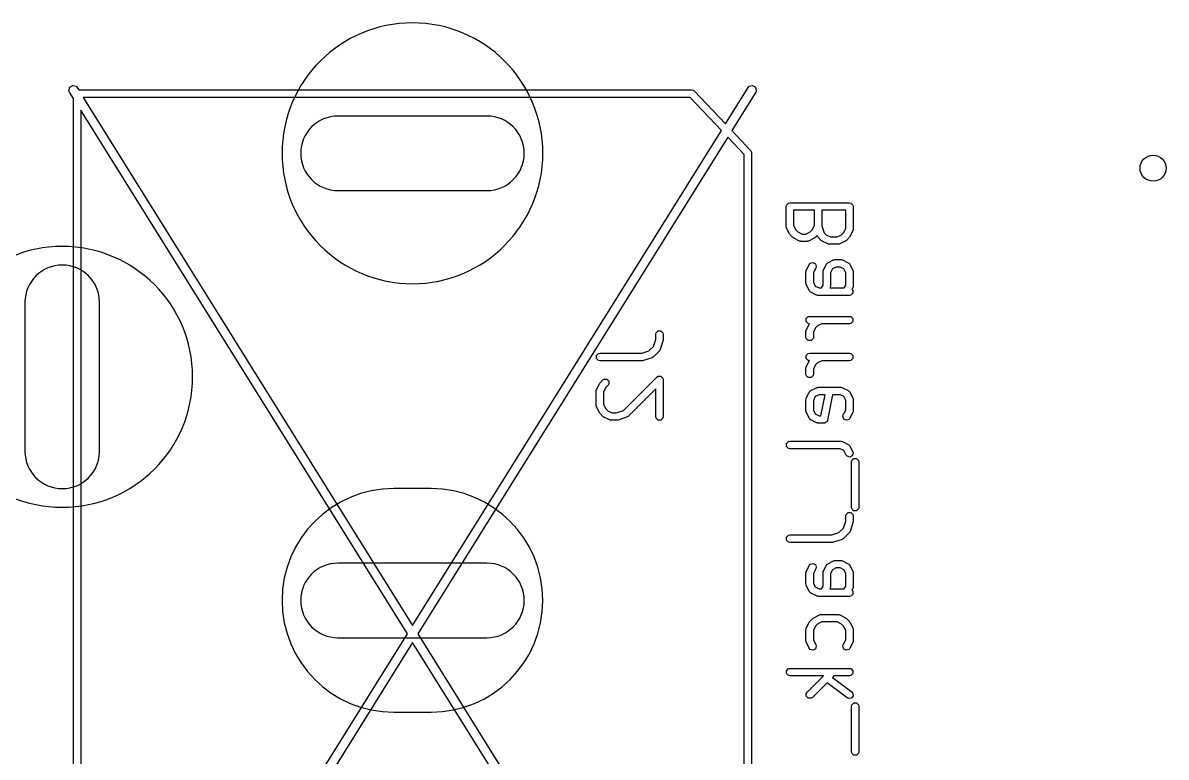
# Model space of a CAD drawing. Header units: inches. Extents: x -1.62 to 1.64, y 0 to 4.63.
# Drawn here: x -1.314 to -0.71, y 0.224 to 0.612 of the extents above; entities that cross this region are included whole.
import ezdxf

# ---------------------------------------------------------------- set-up
doc = ezdxf.new("R2010")
doc.units = ezdxf.units.IN
doc.header["$MEASUREMENT"] = 0
doc.layers.add('BLACK', color=250, linetype='CONTINUOUS')

msp = doc.modelspace()

# ---------------------------------------------------------------- linework, layer by layer
at = {"layer": 'BLACK', "linetype": 'CONTINUOUS'}
for p, q in [((-1.29003, 0.57638), (-1.28962, 0.57815)), ((-1.2897, 0.57552), (-1.29003, 0.57638)), ((-1.2877, 0.57231), (-1.2897, 0.57552)), ((-1.28962, 0.57815), (-1.28808, 0.5791)), ((-1.28808, 0.5791), (-1.28632, 0.57869)), ((-1.28632, 0.57869), (-1.28569, 0.57802)), ((-1.28569, 0.57802), (-1.28491, 0.57677)), ((-1.28491, 0.57677), (-0.96093, 0.57677)), ((-0.96093, 0.57677), (-0.96017, 0.57662)), ((-0.96017, 0.57662), (-0.96015, 0.5766)), ((-0.96015, 0.5766), (-0.96012, 0.5766)), ((-0.96012, 0.5766), (-0.95949, 0.57615)), ((-0.95949, 0.57615), (-0.94319, 0.55882)), ((-0.94319, 0.55882), (-0.93122, 0.57802)), ((-0.92721, 0.57552), (-0.93985, 0.55526)), ((-0.93122, 0.57802), (-0.93059, 0.57869)), ((-0.93059, 0.57869), (-0.92883, 0.5791)), ((-0.92883, 0.5791), (-0.92729, 0.57815)), ((-0.92729, 0.57815), (-0.92689, 0.57638)), ((-0.92689, 0.57638), (-0.92721, 0.57552)), ((-1.2877, 0.00643), (-1.2877, 0.57231)), ((-1.28246, 0.57283), (-1.10846, 0.29383)), ((-0.96178, 0.57283), (-1.28246, 0.57283)), ((-0.94535, 0.55537), (-0.96178, 0.57283)), ((-1.11124, 0.28937), (-1.28376, 0.566)), ((-1.28376, 0.566), (-1.28376, 0.1437)), ((-1.06919, 0.56299), (-1.14793, 0.56299)), ((-1.10846, 0.29383), (-0.94535, 0.55537)), ((-0.942, 0.55181), (-1.10567, 0.28937)), ((-0.93337, 0.54263), (-0.942, 0.55181)), ((-0.93985, 0.55526), (-0.92975, 0.54453)), ((-0.92975, 0.54453), (-0.92934, 0.54388)), ((-0.92934, 0.54388), (-0.92939, 0.54237)), ((-0.93337, 0.1437), (-0.93337, 0.54263)), ((-0.92939, 0.54237), (-0.92943, 0.54233)), ((-0.92943, 0.54233), (-0.92943, 0.00677)), ((-1.14793, 0.52362), (-1.06919, 0.52362)), ((-0.91113, 0.51519), (-0.91098, 0.51594)), ((-0.91113, 0.50469), (-0.91113, 0.51519)), ((-0.91098, 0.51594), (-0.90991, 0.517)), ((-0.90991, 0.517), (-0.90916, 0.51715)), ((-0.90916, 0.51715), (-0.87766, 0.51715)), ((-0.87766, 0.51715), (-0.87691, 0.517)), ((-0.87691, 0.517), (-0.87584, 0.51594)), ((-0.87584, 0.51594), (-0.87569, 0.51519)), ((-0.87569, 0.51519), (-0.87569, 0.50319)), ((-0.89613, 0.51322), (-0.90719, 0.51322)), ((-0.90719, 0.51322), (-0.90719, 0.50515)), ((-0.89613, 0.50515), (-0.89613, 0.51322)), ((-0.87963, 0.51322), (-0.89219, 0.51322)), ((-0.89219, 0.51322), (-0.89219, 0.50501)), ((-0.87963, 0.50365), (-0.87963, 0.51322)), ((-0.91111, 0.50459), (-0.91113, 0.50469)), ((-0.91112, 0.50455), (-0.91111, 0.50459)), ((-0.91104, 0.50424), (-0.91112, 0.50455)), ((-0.91098, 0.50393), (-0.91104, 0.50424)), ((-0.91094, 0.5039), (-0.91098, 0.50393)), ((-0.91092, 0.50381), (-0.91094, 0.5039)), ((-0.90942, 0.50081), (-0.91092, 0.50381)), ((-0.90719, 0.50515), (-0.90604, 0.50285)), ((-0.90604, 0.50285), (-0.90499, 0.50181)), ((-0.90499, 0.50181), (-0.90269, 0.50066)), ((-0.90062, 0.50066), (-0.89833, 0.50181)), ((-0.89833, 0.50181), (-0.89728, 0.50285)), ((-0.89728, 0.50285), (-0.89613, 0.50515)), ((-0.89219, 0.50501), (-0.89094, 0.50125)), ((-0.88078, 0.50135), (-0.87963, 0.50365)), ((-0.8759, 0.50231), (-0.8774, 0.49931)), ((-0.87587, 0.5024), (-0.8759, 0.50231)), ((-0.87584, 0.50243), (-0.87587, 0.5024)), ((-0.87578, 0.50274), (-0.87584, 0.50243)), ((-0.8757, 0.50305), (-0.87578, 0.50274)), ((-0.87569, 0.50319), (-0.87571, 0.50309)), ((-0.87571, 0.50309), (-0.8757, 0.50305)), ((-0.90923, 0.50056), (-0.90942, 0.50081)), ((-0.90905, 0.5003), (-0.90923, 0.50056)), ((-0.90755, 0.4988), (-0.90905, 0.5003)), ((-0.90729, 0.49862), (-0.90755, 0.4988)), ((-0.90704, 0.49843), (-0.90729, 0.49862)), ((-0.90404, 0.49693), (-0.90704, 0.49843)), ((-0.90394, 0.4969), (-0.90404, 0.49693)), ((-0.90391, 0.49687), (-0.90394, 0.4969)), ((-0.9036, 0.49681), (-0.90391, 0.49687)), ((-0.9033, 0.49672), (-0.9036, 0.49681)), ((-0.90326, 0.49674), (-0.9033, 0.49672)), ((-0.90316, 0.49672), (-0.90326, 0.49674)), ((-0.90016, 0.49672), (-0.90316, 0.49672)), ((-0.90269, 0.50066), (-0.90062, 0.50066)), ((-0.90006, 0.49674), (-0.90016, 0.49672)), ((-0.90002, 0.49672), (-0.90006, 0.49674)), ((-0.89972, 0.49681), (-0.90002, 0.49672)), ((-0.89941, 0.49687), (-0.89972, 0.49681)), ((-0.89937, 0.4969), (-0.89941, 0.49687)), ((-0.89928, 0.49693), (-0.89937, 0.4969)), ((-0.89628, 0.49843), (-0.89928, 0.49693)), ((-0.89603, 0.49862), (-0.89628, 0.49843)), ((-0.89577, 0.4988), (-0.89603, 0.49862)), ((-0.89464, 0.49992), (-0.89577, 0.4988)), ((-0.89453, 0.49957), (-0.89464, 0.49992)), ((-0.89448, 0.49948), (-0.89453, 0.49957)), ((-0.89448, 0.49943), (-0.89448, 0.49948)), ((-0.8943, 0.49917), (-0.89448, 0.49943)), ((-0.89415, 0.4989), (-0.8943, 0.49917)), ((-0.89411, 0.49888), (-0.89415, 0.4989)), ((-0.89405, 0.4988), (-0.89411, 0.49888)), ((-0.89255, 0.4973), (-0.89405, 0.4988)), ((-0.89229, 0.49712), (-0.89255, 0.4973)), ((-0.89204, 0.49693), (-0.89229, 0.49712)), ((-0.88904, 0.49543), (-0.89204, 0.49693)), ((-0.89094, 0.50125), (-0.88999, 0.50031)), ((-0.88999, 0.50031), (-0.8877, 0.49916)), ((-0.88895, 0.4954), (-0.88904, 0.49543)), ((-0.88891, 0.49537), (-0.88895, 0.4954)), ((-0.8886, 0.49531), (-0.88891, 0.49537)), ((-0.8877, 0.49916), (-0.88413, 0.49916)), ((-0.88413, 0.49916), (-0.88183, 0.50031)), ((-0.88291, 0.49537), (-0.88322, 0.49531)), ((-0.88288, 0.4954), (-0.88291, 0.49537)), ((-0.88278, 0.49543), (-0.88288, 0.4954)), ((-0.87978, 0.49693), (-0.88278, 0.49543)), ((-0.88183, 0.50031), (-0.88078, 0.50135)), ((-0.87953, 0.49712), (-0.87978, 0.49693)), ((-0.87927, 0.4973), (-0.87953, 0.49712)), ((-0.87777, 0.4988), (-0.87927, 0.4973)), ((-0.87759, 0.49906), (-0.87777, 0.4988)), ((-0.8774, 0.49931), (-0.87759, 0.49906)), ((-0.8883, 0.49522), (-0.8886, 0.49531)), ((-0.88826, 0.49524), (-0.8883, 0.49522)), ((-0.88816, 0.49522), (-0.88826, 0.49524)), ((-0.88366, 0.49522), (-0.88816, 0.49522)), ((-0.88356, 0.49524), (-0.88366, 0.49522)), ((-0.88352, 0.49522), (-0.88356, 0.49524)), ((-0.88322, 0.49531), (-0.88352, 0.49522)), ((-0.90042, 0.48157), (-0.89892, 0.48457)), ((-0.89892, 0.48457), (-0.89845, 0.48518)), ((-0.89845, 0.48518), (-0.89702, 0.48565)), ((-0.89702, 0.48565), (-0.89567, 0.48498)), ((-0.89567, 0.48498), (-0.8952, 0.48355)), ((-0.8952, 0.48355), (-0.8954, 0.48281)), ((-0.89142, 0.48157), (-0.88992, 0.48457)), ((-0.88992, 0.48457), (-0.88968, 0.48488)), ((-0.88968, 0.48488), (-0.88965, 0.48498)), ((-0.88965, 0.48498), (-0.88954, 0.48507)), ((-0.88954, 0.48507), (-0.88945, 0.48518)), ((-0.88945, 0.48518), (-0.88935, 0.48521)), ((-0.88935, 0.48521), (-0.88904, 0.48545)), ((-0.88904, 0.48545), (-0.88604, 0.48695)), ((-0.88604, 0.48695), (-0.88595, 0.48698)), ((-0.88595, 0.48698), (-0.88591, 0.48701)), ((-0.88591, 0.48701), (-0.8856, 0.48707)), ((-0.8856, 0.48707), (-0.8853, 0.48715)), ((-0.8853, 0.48715), (-0.88526, 0.48714)), ((-0.88526, 0.48714), (-0.88516, 0.48716)), ((-0.88516, 0.48716), (-0.88216, 0.48716)), ((-0.88216, 0.48716), (-0.88206, 0.48714)), ((-0.88206, 0.48714), (-0.88202, 0.48715)), ((-0.88202, 0.48715), (-0.88172, 0.48707)), ((-0.88172, 0.48707), (-0.88141, 0.48701)), ((-0.88141, 0.48701), (-0.88138, 0.48698)), ((-0.88138, 0.48698), (-0.88128, 0.48695)), ((-0.88128, 0.48695), (-0.87828, 0.48545)), ((-0.87828, 0.48545), (-0.87797, 0.48521)), ((-0.87797, 0.48521), (-0.87787, 0.48518)), ((-0.87787, 0.48518), (-0.87779, 0.48507)), ((-0.87779, 0.48507), (-0.87767, 0.48498)), ((-0.87767, 0.48498), (-0.87764, 0.48488)), ((-0.87764, 0.48488), (-0.8774, 0.48457)), ((-0.8774, 0.48457), (-0.8759, 0.48157)), ((-0.90063, 0.48069), (-0.90061, 0.48079)), ((-0.90063, 0.47469), (-0.90063, 0.48069)), ((-0.90062, 0.48083), (-0.90054, 0.48113)), ((-0.90061, 0.48079), (-0.90062, 0.48083)), ((-0.90054, 0.48113), (-0.90048, 0.48144)), ((-0.90048, 0.48144), (-0.90045, 0.48148)), ((-0.90045, 0.48148), (-0.90042, 0.48157)), ((-0.8954, 0.48281), (-0.89669, 0.48023)), ((-0.89669, 0.48023), (-0.89669, 0.47516)), ((-0.89163, 0.48069), (-0.89161, 0.48079)), ((-0.89163, 0.47366), (-0.89163, 0.48069)), ((-0.89162, 0.48083), (-0.89154, 0.48113)), ((-0.89161, 0.48079), (-0.89162, 0.48083)), ((-0.89154, 0.48113), (-0.89148, 0.48144)), ((-0.89148, 0.48144), (-0.89145, 0.48148)), ((-0.89145, 0.48148), (-0.89142, 0.48157)), ((-0.88669, 0.48222), (-0.88769, 0.48023)), ((-0.88769, 0.48023), (-0.88769, 0.47319)), ((-0.8847, 0.48322), (-0.88669, 0.48222)), ((-0.88263, 0.48322), (-0.8847, 0.48322)), ((-0.88063, 0.48222), (-0.88263, 0.48322)), ((-0.87963, 0.48023), (-0.88063, 0.48222)), ((-0.87963, 0.47366), (-0.87963, 0.48023)), ((-0.8759, 0.48157), (-0.87587, 0.48148)), ((-0.87587, 0.48148), (-0.87584, 0.48144)), ((-0.87584, 0.48144), (-0.87578, 0.48113)), ((-0.87578, 0.48113), (-0.8757, 0.48083)), ((-0.8757, 0.48083), (-0.87571, 0.48079)), ((-0.87571, 0.48079), (-0.87569, 0.48069)), ((-0.87569, 0.48069), (-0.87569, 0.47319)), ((-0.90061, 0.47459), (-0.90063, 0.47469)), ((-0.90062, 0.47455), (-0.90061, 0.47459)), ((-0.90054, 0.47425), (-0.90062, 0.47455)), ((-0.90048, 0.47394), (-0.90054, 0.47425)), ((-0.90045, 0.47391), (-0.90048, 0.47394)), ((-0.90042, 0.47381), (-0.90045, 0.47391)), ((-0.89892, 0.47081), (-0.90042, 0.47381)), ((-0.89669, 0.47516), (-0.89569, 0.47316)), ((-0.89569, 0.47316), (-0.89369, 0.47216)), ((-0.89369, 0.47216), (-0.89238, 0.47216)), ((-0.89238, 0.47216), (-0.89163, 0.47366)), ((-0.8879, 0.47231), (-0.88797, 0.47216)), ((-0.88797, 0.47216), (-0.88038, 0.47216)), ((-0.88787, 0.47241), (-0.8879, 0.47231)), ((-0.88784, 0.47244), (-0.88787, 0.47241)), ((-0.88778, 0.47275), (-0.88784, 0.47244)), ((-0.8877, 0.47305), (-0.88778, 0.47275)), ((-0.88769, 0.47319), (-0.88771, 0.47309)), ((-0.88771, 0.47309), (-0.8877, 0.47305)), ((-0.88038, 0.47216), (-0.87963, 0.47366)), ((-0.8759, 0.47231), (-0.87634, 0.47144)), ((-0.87634, 0.47144), (-0.87584, 0.47094)), ((-0.87587, 0.47241), (-0.8759, 0.47231)), ((-0.87584, 0.47244), (-0.87587, 0.47241)), ((-0.87578, 0.47275), (-0.87584, 0.47244)), ((-0.8757, 0.47305), (-0.87578, 0.47275)), ((-0.87569, 0.47319), (-0.87571, 0.47309)), ((-0.87571, 0.47309), (-0.8757, 0.47305)), ((-0.89868, 0.4705), (-0.89892, 0.47081)), ((-0.89865, 0.4704), (-0.89868, 0.4705)), ((-0.89854, 0.47032), (-0.89865, 0.4704)), ((-0.89845, 0.4702), (-0.89854, 0.47032)), ((-0.89835, 0.47017), (-0.89845, 0.4702)), ((-0.89804, 0.46993), (-0.89835, 0.47017)), ((-0.89504, 0.46843), (-0.89804, 0.46993)), ((-0.89494, 0.4684), (-0.89504, 0.46843)), ((-0.89491, 0.46837), (-0.89494, 0.4684)), ((-0.8946, 0.46831), (-0.89491, 0.46837)), ((-0.8943, 0.46823), (-0.8946, 0.46831)), ((-0.89426, 0.46824), (-0.8943, 0.46823)), ((-0.89416, 0.46822), (-0.89426, 0.46824)), ((-0.87766, 0.46822), (-0.89416, 0.46822)), ((-0.87691, 0.46837), (-0.87766, 0.46822)), ((-0.87584, 0.46944), (-0.87691, 0.46837)), ((-0.87584, 0.47094), (-0.87584, 0.46944)), ((-1.31329, 0.46457), (-1.31329, 0.38583)), ((-1.27392, 0.38583), (-1.27392, 0.46457)), ((-0.90048, 0.45595), (-0.89941, 0.45701)), ((-0.90048, 0.45444), (-0.90048, 0.45595)), ((-0.89941, 0.45337), (-0.90048, 0.45444)), ((-0.90042, 0.45007), (-0.89892, 0.45307)), ((-0.89941, 0.45701), (-0.89866, 0.45716)), ((-0.89878, 0.45325), (-0.89941, 0.45337)), ((-0.89892, 0.45307), (-0.89878, 0.45325)), ((-0.89866, 0.45716), (-0.87766, 0.45716)), ((-0.8922, 0.45322), (-0.89449, 0.45208)), ((-0.87766, 0.45322), (-0.8922, 0.45322)), ((-0.87766, 0.45716), (-0.87691, 0.45701)), ((-0.87691, 0.45337), (-0.87766, 0.45322)), ((-0.87691, 0.45701), (-0.87584, 0.45595)), ((-0.87584, 0.45444), (-0.87691, 0.45337)), ((-0.87584, 0.45595), (-0.87584, 0.45444)), ((-0.98002, 0.44769), (-0.97987, 0.44845)), ((-0.98002, 0.44501), (-0.98002, 0.44769)), ((-0.97987, 0.44845), (-0.97881, 0.44951)), ((-0.97881, 0.44951), (-0.9773, 0.44951)), ((-0.9773, 0.44951), (-0.97624, 0.44845)), ((-0.97624, 0.44845), (-0.97609, 0.44769)), ((-0.97609, 0.44769), (-0.97609, 0.44469)), ((-0.90063, 0.44919), (-0.90061, 0.44929)), ((-0.90063, 0.44619), (-0.90063, 0.44919)), ((-0.90062, 0.44933), (-0.90054, 0.44964)), ((-0.90061, 0.44929), (-0.90062, 0.44933)), ((-0.90054, 0.44964), (-0.90048, 0.44995)), ((-0.90048, 0.44995), (-0.90045, 0.44998)), ((-0.90045, 0.44998), (-0.90042, 0.45007)), ((-0.89554, 0.45103), (-0.89669, 0.44873)), ((-0.89669, 0.44873), (-0.89669, 0.44619)), ((-0.89449, 0.45208), (-0.89554, 0.45103)), ((-0.98362, 0.43892), (-0.98128, 0.44126)), ((-0.98128, 0.44126), (-0.98002, 0.44501)), ((-0.97619, 0.44407), (-0.97769, 0.43957)), ((-0.97615, 0.44438), (-0.97619, 0.44407)), ((-0.97609, 0.44469), (-0.97615, 0.44438)), ((-0.90048, 0.44544), (-0.90063, 0.44619)), ((-0.89941, 0.44438), (-0.90048, 0.44544)), ((-0.89791, 0.44438), (-0.89941, 0.44438)), ((-0.89684, 0.44544), (-0.89791, 0.44438)), ((-0.89669, 0.44619), (-0.89684, 0.44544)), ((-1.01137, 0.43645), (-1.0103, 0.43751)), ((-1.01137, 0.43494), (-1.01137, 0.43645)), ((-1.0103, 0.43388), (-1.01137, 0.43494)), ((-1.0103, 0.43751), (-1.00955, 0.43766)), ((-1.00955, 0.43766), (-0.98737, 0.43766)), ((-0.98737, 0.43766), (-0.98362, 0.43892)), ((-0.98193, 0.43533), (-0.98643, 0.43383)), ((-0.98185, 0.43538), (-0.98193, 0.43533)), ((-0.9818, 0.43538), (-0.98185, 0.43538)), ((-0.98154, 0.43555), (-0.9818, 0.43538)), ((-0.98126, 0.43571), (-0.98154, 0.43555)), ((-0.98124, 0.43575), (-0.98126, 0.43571)), ((-0.98116, 0.4358), (-0.98124, 0.43575)), ((-0.97816, 0.4388), (-0.98116, 0.4358)), ((-0.97811, 0.43889), (-0.97816, 0.4388)), ((-0.97807, 0.43891), (-0.97811, 0.43889)), ((-0.97791, 0.43918), (-0.97807, 0.43891)), ((-0.97774, 0.43944), (-0.97791, 0.43918)), ((-0.97769, 0.43957), (-0.97774, 0.43949)), ((-0.97774, 0.43949), (-0.97774, 0.43944)), ((-0.90048, 0.43645), (-0.89941, 0.43751)), ((-0.90048, 0.43494), (-0.90048, 0.43645)), ((-0.89941, 0.43388), (-0.90048, 0.43494)), ((-0.89941, 0.43751), (-0.89866, 0.43766)), ((-0.89866, 0.43766), (-0.87766, 0.43766)), ((-0.87766, 0.43766), (-0.87691, 0.43751)), ((-0.87691, 0.43751), (-0.87584, 0.43645)), ((-0.87584, 0.43494), (-0.87691, 0.43388)), ((-0.87584, 0.43645), (-0.87584, 0.43494)), ((-1.00955, 0.43373), (-1.0103, 0.43388)), ((-0.98705, 0.43373), (-1.00955, 0.43373)), ((-0.98674, 0.43379), (-0.98705, 0.43373)), ((-0.98643, 0.43383), (-0.98674, 0.43379)), ((-0.90063, 0.4297), (-0.90061, 0.42979)), ((-0.90063, 0.4267), (-0.90063, 0.4297)), ((-0.90062, 0.42984), (-0.90054, 0.43014)), ((-0.90061, 0.42979), (-0.90062, 0.42984)), ((-0.90054, 0.43014), (-0.90048, 0.43045)), ((-0.90048, 0.43045), (-0.90045, 0.43048)), ((-0.90045, 0.43048), (-0.90042, 0.43058)), ((-0.90042, 0.43058), (-0.89892, 0.43358)), ((-0.89878, 0.43375), (-0.89941, 0.43388)), ((-0.89892, 0.43358), (-0.89878, 0.43375)), ((-0.89554, 0.43153), (-0.89669, 0.42923)), ((-0.89669, 0.42923), (-0.89669, 0.4267)), ((-0.89449, 0.43258), (-0.89554, 0.43153)), ((-0.8922, 0.43373), (-0.89449, 0.43258)), ((-0.87766, 0.43373), (-0.8922, 0.43373)), ((-0.87691, 0.43388), (-0.87766, 0.43373)), ((-1.00944, 0.42209), (-1.00794, 0.42359)), ((-1.00794, 0.42359), (-1.00731, 0.42402)), ((-1.00731, 0.42402), (-1.0058, 0.42402)), ((-1.0058, 0.42402), (-1.00473, 0.42295)), ((-1.00473, 0.42295), (-1.00473, 0.42144)), ((-0.99712, 0.40742), (-0.97945, 0.42509)), ((-0.97945, 0.42509), (-0.97881, 0.42552)), ((-0.97881, 0.42552), (-0.9773, 0.42552)), ((-0.9773, 0.42552), (-0.97624, 0.42445)), ((-0.97624, 0.42445), (-0.97609, 0.4237)), ((-0.97609, 0.4237), (-0.97609, 0.4042)), ((-0.90048, 0.42594), (-0.90063, 0.4267)), ((-0.89941, 0.42488), (-0.90048, 0.42594)), ((-0.89791, 0.42488), (-0.89941, 0.42488)), ((-0.89684, 0.42594), (-0.89791, 0.42488)), ((-0.89669, 0.4267), (-0.89684, 0.42594)), ((-1.01152, 0.4177), (-1.0115, 0.41779)), ((-1.01152, 0.4102), (-1.01152, 0.4177)), ((-1.01151, 0.41784), (-1.01143, 0.41814)), ((-1.0115, 0.41779), (-1.01151, 0.41784)), ((-1.01143, 0.41814), (-1.01137, 0.41845)), ((-1.01137, 0.41845), (-1.01134, 0.41848)), ((-1.01134, 0.41848), (-1.01131, 0.41858)), ((-1.01131, 0.41858), (-1.00981, 0.42158)), ((-1.00981, 0.42158), (-1.00962, 0.42183)), ((-1.00962, 0.42183), (-1.00944, 0.42209)), ((-1.00643, 0.41953), (-1.00758, 0.41723)), ((-1.00758, 0.41723), (-1.00758, 0.41066)), ((-1.00516, 0.42081), (-1.00643, 0.41953)), ((-1.00473, 0.42144), (-1.00516, 0.42081)), ((-0.98002, 0.41894), (-0.99466, 0.40431)), ((-0.98002, 0.4042), (-0.98002, 0.41894)), ((-0.90042, 0.41408), (-0.89892, 0.41708)), ((-0.89892, 0.41708), (-0.89868, 0.41739)), ((-0.89868, 0.41739), (-0.89865, 0.41749)), ((-0.89865, 0.41749), (-0.89854, 0.41757)), ((-0.89854, 0.41757), (-0.89845, 0.41769)), ((-0.89845, 0.41769), (-0.89835, 0.41772)), ((-0.89835, 0.41772), (-0.89804, 0.41796)), ((-0.89804, 0.41796), (-0.89504, 0.41946)), ((-0.89504, 0.41946), (-0.89494, 0.41948)), ((-0.89494, 0.41948), (-0.89491, 0.41952)), ((-0.89491, 0.41952), (-0.8946, 0.41958)), ((-0.8946, 0.41958), (-0.8943, 0.41966)), ((-0.8943, 0.41966), (-0.89426, 0.41965)), ((-0.89426, 0.41965), (-0.89416, 0.41967)), ((-0.89416, 0.41967), (-0.88216, 0.41967)), ((-0.88216, 0.41967), (-0.88206, 0.41965)), ((-0.88206, 0.41965), (-0.88202, 0.41966)), ((-0.88202, 0.41966), (-0.88172, 0.41958)), ((-0.88172, 0.41958), (-0.88141, 0.41952)), ((-0.88141, 0.41952), (-0.88138, 0.41948)), ((-0.88138, 0.41948), (-0.88128, 0.41946)), ((-0.88128, 0.41946), (-0.87828, 0.41796)), ((-0.87828, 0.41796), (-0.87797, 0.41772)), ((-0.87797, 0.41772), (-0.87787, 0.41769)), ((-0.87787, 0.41769), (-0.87779, 0.41757)), ((-0.87779, 0.41757), (-0.87767, 0.41749)), ((-0.87767, 0.41749), (-0.87764, 0.41739)), ((-0.87764, 0.41739), (-0.8774, 0.41708)), ((-0.8774, 0.41708), (-0.8759, 0.41408)), ((-0.90063, 0.4132), (-0.90061, 0.4133)), ((-0.90063, 0.4072), (-0.90063, 0.4132)), ((-0.90062, 0.41334), (-0.90054, 0.41364)), ((-0.90061, 0.4133), (-0.90062, 0.41334)), ((-0.90054, 0.41364), (-0.90048, 0.41395)), ((-0.90048, 0.41395), (-0.90045, 0.41398)), ((-0.90045, 0.41398), (-0.90042, 0.41408)), ((-0.89569, 0.41473), (-0.89669, 0.41273)), ((-0.89669, 0.41273), (-0.89669, 0.40766)), ((-0.89369, 0.41573), (-0.89569, 0.41473)), ((-0.89056, 0.41573), (-0.89369, 0.41573)), ((-0.89277, 0.40467), (-0.89056, 0.41573)), ((-0.88655, 0.41573), (-0.88923, 0.40231)), ((-0.88263, 0.41573), (-0.88655, 0.41573)), ((-0.88063, 0.41473), (-0.88263, 0.41573)), ((-0.87963, 0.41273), (-0.88063, 0.41473)), ((-0.87963, 0.40766), (-0.87963, 0.41273)), ((-0.8759, 0.41408), (-0.87587, 0.41398)), ((-0.87587, 0.41398), (-0.87584, 0.41395)), ((-0.87584, 0.41395), (-0.87578, 0.41364)), ((-0.87578, 0.41364), (-0.8757, 0.41334)), ((-0.8757, 0.41334), (-0.87571, 0.4133)), ((-0.87571, 0.4133), (-0.87569, 0.4132)), ((-0.87569, 0.4132), (-0.87569, 0.4072)), ((-1.0115, 0.4101), (-1.01152, 0.4102)), ((-1.01151, 0.41006), (-1.0115, 0.4101)), ((-1.01143, 0.40976), (-1.01151, 0.41006)), ((-1.01137, 0.40945), (-1.01143, 0.40976)), ((-1.01134, 0.40941), (-1.01137, 0.40945)), ((-1.01131, 0.40932), (-1.01134, 0.40941)), ((-1.00981, 0.40632), (-1.01131, 0.40932)), ((-1.00962, 0.40607), (-1.00981, 0.40632)), ((-1.00944, 0.40581), (-1.00962, 0.40607)), ((-1.00794, 0.40431), (-1.00944, 0.40581)), ((-1.00758, 0.41066), (-1.00643, 0.40837)), ((-1.00643, 0.40837), (-1.00539, 0.40732)), ((-1.00539, 0.40732), (-1.00309, 0.40617)), ((-1.00309, 0.40617), (-1.00087, 0.40617)), ((-1.00087, 0.40617), (-0.99712, 0.40742)), ((-0.90061, 0.4071), (-0.90063, 0.4072)), ((-0.90062, 0.40706), (-0.90061, 0.4071)), ((-0.90054, 0.40676), (-0.90062, 0.40706)), ((-0.90048, 0.40645), (-0.90054, 0.40676)), ((-0.90045, 0.40641), (-0.90048, 0.40645)), ((-0.90042, 0.40632), (-0.90045, 0.40641)), ((-0.89892, 0.40332), (-0.90042, 0.40632)), ((-0.89669, 0.40766), (-0.89569, 0.40567)), ((-0.89569, 0.40567), (-0.89369, 0.40467)), ((-0.88112, 0.40434), (-0.88092, 0.40508)), ((-0.88092, 0.40508), (-0.87963, 0.40766)), ((-0.8759, 0.40632), (-0.8774, 0.40332)), ((-0.87587, 0.40641), (-0.8759, 0.40632)), ((-0.87584, 0.40645), (-0.87587, 0.40641)), ((-0.87578, 0.40676), (-0.87584, 0.40645)), ((-0.8757, 0.40706), (-0.87578, 0.40676)), ((-0.87569, 0.4072), (-0.87571, 0.4071)), ((-0.87571, 0.4071), (-0.8757, 0.40706)), ((-1.00768, 0.40413), (-1.00794, 0.40431)), ((-1.00743, 0.40394), (-1.00768, 0.40413)), ((-1.00443, 0.40244), (-1.00743, 0.40394)), ((-1.00434, 0.40241), (-1.00443, 0.40244)), ((-1.00431, 0.40238), (-1.00434, 0.40241)), ((-1.004, 0.40232), (-1.00431, 0.40238)), ((-1.00369, 0.40224), (-1.004, 0.40232)), ((-1.00365, 0.40225), (-1.00369, 0.40224)), ((-1.00355, 0.40223), (-1.00365, 0.40225)), ((-1.00055, 0.40223), (-1.00355, 0.40223)), ((-1.00024, 0.40229), (-1.00055, 0.40223)), ((-0.99993, 0.40233), (-1.00024, 0.40229)), ((-0.99543, 0.40383), (-0.99993, 0.40233)), ((-0.99534, 0.40388), (-0.99543, 0.40383)), ((-0.9953, 0.40388), (-0.99534, 0.40388)), ((-0.99504, 0.40406), (-0.9953, 0.40388)), ((-0.99476, 0.40421), (-0.99504, 0.40406)), ((-0.99474, 0.40425), (-0.99476, 0.40421)), ((-0.99466, 0.40431), (-0.99474, 0.40425)), ((-0.97987, 0.40345), (-0.98002, 0.4042)), ((-0.97881, 0.40238), (-0.97987, 0.40345)), ((-0.9773, 0.40238), (-0.97881, 0.40238)), ((-0.97624, 0.40345), (-0.9773, 0.40238)), ((-0.97609, 0.4042), (-0.97624, 0.40345)), ((-0.89868, 0.40301), (-0.89892, 0.40332)), ((-0.89865, 0.40291), (-0.89868, 0.40301)), ((-0.89854, 0.40282), (-0.89865, 0.40291)), ((-0.89845, 0.40271), (-0.89854, 0.40282)), ((-0.89835, 0.40268), (-0.89845, 0.40271)), ((-0.89804, 0.40244), (-0.89835, 0.40268)), ((-0.89504, 0.40094), (-0.89804, 0.40244)), ((-0.89494, 0.40091), (-0.89504, 0.40094)), ((-0.89491, 0.40088), (-0.89494, 0.40091)), ((-0.8946, 0.40082), (-0.89491, 0.40088)), ((-0.8943, 0.40074), (-0.8946, 0.40082)), ((-0.89426, 0.40075), (-0.8943, 0.40074)), ((-0.89416, 0.40073), (-0.89426, 0.40075)), ((-0.89116, 0.40073), (-0.89416, 0.40073)), ((-0.89369, 0.40467), (-0.89277, 0.40467)), ((-0.89087, 0.40079), (-0.89116, 0.40073)), ((-0.89078, 0.40077), (-0.89087, 0.40079)), ((-0.8907, 0.40082), (-0.89078, 0.40077)), ((-0.89041, 0.40088), (-0.8907, 0.40082)), ((-0.89, 0.40129), (-0.89041, 0.40088)), ((-0.88952, 0.4016), (-0.89, 0.40129)), ((-0.88941, 0.40188), (-0.88952, 0.4016)), ((-0.88934, 0.40195), (-0.88941, 0.40188)), ((-0.88923, 0.40231), (-0.88934, 0.40204)), ((-0.88934, 0.40204), (-0.88934, 0.40195)), ((-0.88065, 0.40291), (-0.88112, 0.40434)), ((-0.8793, 0.40224), (-0.88065, 0.40291)), ((-0.87787, 0.40271), (-0.8793, 0.40224)), ((-0.8774, 0.40332), (-0.87787, 0.40271)), ((-0.91098, 0.38995), (-0.90991, 0.39102)), ((-0.91098, 0.38845), (-0.91098, 0.38995)), ((-0.90991, 0.38738), (-0.91098, 0.38845)), ((-0.90991, 0.39102), (-0.90916, 0.39117)), ((-0.90916, 0.38723), (-0.90991, 0.38738)), ((-0.90916, 0.39117), (-0.88216, 0.39117)), ((-0.88263, 0.38723), (-0.90916, 0.38723)), ((-0.88063, 0.38623), (-0.88263, 0.38723)), ((-0.88216, 0.39117), (-0.88206, 0.39115)), ((-0.88206, 0.39115), (-0.88202, 0.39116)), ((-0.88202, 0.39116), (-0.88172, 0.39108)), ((-0.88172, 0.39108), (-0.88141, 0.39102)), ((-0.88141, 0.39102), (-0.88138, 0.39099)), ((-0.88138, 0.39099), (-0.88128, 0.39096)), ((-0.88128, 0.39096), (-0.87828, 0.38946)), ((-0.87828, 0.38946), (-0.87797, 0.38922)), ((-0.87797, 0.38922), (-0.87787, 0.38919)), ((-0.87787, 0.38919), (-0.87779, 0.38908)), ((-0.87779, 0.38908), (-0.87767, 0.38899)), ((-0.87767, 0.38899), (-0.87764, 0.38889)), ((-0.87764, 0.38889), (-0.8774, 0.38858)), ((-0.8774, 0.38858), (-0.8759, 0.38558)), ((-0.87942, 0.38382), (-0.88063, 0.38623)), ((-0.87895, 0.38321), (-0.87942, 0.38382)), ((-0.87752, 0.38274), (-0.87895, 0.38321)), ((-0.87617, 0.38341), (-0.87752, 0.38274)), ((-0.87663, 0.3802), (-0.87648, 0.38096)), ((-0.87648, 0.38096), (-0.87542, 0.38202)), ((-0.8757, 0.38484), (-0.87617, 0.38341)), ((-0.8759, 0.38558), (-0.8757, 0.38484)), ((-0.87542, 0.38202), (-0.87391, 0.38202)), ((-0.87391, 0.38202), (-0.87284, 0.38096)), ((-0.87284, 0.38096), (-0.87269, 0.3802)), ((-0.87663, 0.35621), (-0.87663, 0.3802)), ((-0.87269, 0.3802), (-0.87269, 0.35621)), ((-1.09872, 0.36614), (-1.11841, 0.36614)), ((-0.87963, 0.35171), (-0.87948, 0.35246)), ((-0.87963, 0.34903), (-0.87963, 0.35171)), ((-0.87948, 0.35246), (-0.87841, 0.35352)), ((-0.87841, 0.35352), (-0.87691, 0.35352)), ((-0.87691, 0.35352), (-0.87584, 0.35246)), ((-0.87648, 0.35545), (-0.87663, 0.35621)), ((-0.87542, 0.35439), (-0.87648, 0.35545)), ((-0.87584, 0.35246), (-0.87569, 0.35171)), ((-0.87569, 0.35171), (-0.87569, 0.34871)), ((-0.87391, 0.35439), (-0.87542, 0.35439)), ((-0.87284, 0.35545), (-0.87391, 0.35439)), ((-0.87269, 0.35621), (-0.87284, 0.35545)), ((-0.88322, 0.34293), (-0.88088, 0.34527)), ((-0.88088, 0.34527), (-0.87963, 0.34903)), ((-0.87579, 0.34808), (-0.87729, 0.34358)), ((-0.87575, 0.3484), (-0.87579, 0.34808)), ((-0.87569, 0.34871), (-0.87575, 0.3484)), ((-0.91098, 0.34046), (-0.90991, 0.34153)), ((-0.91098, 0.33895), (-0.91098, 0.34046)), ((-0.90991, 0.33789), (-0.91098, 0.33895)), ((-0.90991, 0.34153), (-0.90916, 0.34168)), ((-0.90916, 0.34168), (-0.88698, 0.34168)), ((-0.88698, 0.34168), (-0.88322, 0.34293)), ((-0.88154, 0.33934), (-0.88604, 0.33784)), ((-0.88145, 0.33939), (-0.88154, 0.33934)), ((-0.88141, 0.33939), (-0.88145, 0.33939)), ((-0.88115, 0.33956), (-0.88141, 0.33939)), ((-0.88087, 0.33972), (-0.88115, 0.33956)), ((-0.88085, 0.33976), (-0.88087, 0.33972)), ((-0.88077, 0.33982), (-0.88085, 0.33976)), ((-0.87777, 0.34282), (-0.88077, 0.33982)), ((-0.87771, 0.3429), (-0.87777, 0.34282)), ((-0.87767, 0.34292), (-0.87771, 0.3429)), ((-0.87752, 0.34319), (-0.87767, 0.34292)), ((-0.87734, 0.34345), (-0.87752, 0.34319)), ((-0.87729, 0.34358), (-0.87734, 0.3435)), ((-0.87734, 0.3435), (-0.87734, 0.34345)), ((-0.90916, 0.33774), (-0.90991, 0.33789)), ((-0.88666, 0.33774), (-0.90916, 0.33774)), ((-0.88635, 0.3378), (-0.88666, 0.33774)), ((-0.88604, 0.33784), (-0.88635, 0.3378)), ((-1.06919, 0.32677), (-1.14793, 0.32677)), ((-0.89845, 0.3262), (-0.89702, 0.32667)), ((-0.89702, 0.32667), (-0.89567, 0.326)), ((-0.88945, 0.3262), (-0.88935, 0.32623)), ((-0.88935, 0.32623), (-0.88904, 0.32647)), ((-0.88904, 0.32647), (-0.88604, 0.32797)), ((-0.88604, 0.32797), (-0.88595, 0.328)), ((-0.88595, 0.328), (-0.88591, 0.32803)), ((-0.88591, 0.32803), (-0.8856, 0.32809)), ((-0.8856, 0.32809), (-0.8853, 0.32817)), ((-0.8853, 0.32817), (-0.88526, 0.32816)), ((-0.88526, 0.32816), (-0.88516, 0.32818)), ((-0.88516, 0.32818), (-0.88216, 0.32818)), ((-0.88216, 0.32818), (-0.88206, 0.32816)), ((-0.88206, 0.32816), (-0.88202, 0.32817)), ((-0.88202, 0.32817), (-0.88172, 0.32809)), ((-0.88172, 0.32809), (-0.88141, 0.32803)), ((-0.88141, 0.32803), (-0.88138, 0.328)), ((-0.88138, 0.328), (-0.88128, 0.32797)), ((-0.88128, 0.32797), (-0.87828, 0.32647)), ((-0.87828, 0.32647), (-0.87797, 0.32623)), ((-0.87797, 0.32623), (-0.87787, 0.3262)), ((-0.90063, 0.32171), (-0.90061, 0.32181)), ((-0.90063, 0.31571), (-0.90063, 0.32171)), ((-0.90062, 0.32185), (-0.90054, 0.32215)), ((-0.90061, 0.32181), (-0.90062, 0.32185)), ((-0.90054, 0.32215), (-0.90048, 0.32246)), ((-0.90048, 0.32246), (-0.90045, 0.3225)), ((-0.90045, 0.3225), (-0.90042, 0.32259)), ((-0.90042, 0.32259), (-0.89892, 0.32559)), ((-0.89892, 0.32559), (-0.89845, 0.3262)), ((-0.8954, 0.32383), (-0.89669, 0.32125)), ((-0.89669, 0.32125), (-0.89669, 0.31618)), ((-0.89567, 0.326), (-0.8952, 0.32457)), ((-0.8952, 0.32457), (-0.8954, 0.32383)), ((-0.89163, 0.32171), (-0.89161, 0.32181)), ((-0.89163, 0.31468), (-0.89163, 0.32171)), ((-0.89162, 0.32185), (-0.89154, 0.32215)), ((-0.89161, 0.32181), (-0.89162, 0.32185)), ((-0.89154, 0.32215), (-0.89148, 0.32246)), ((-0.89148, 0.32246), (-0.89145, 0.3225)), ((-0.89145, 0.3225), (-0.89142, 0.32259)), ((-0.89142, 0.32259), (-0.88992, 0.32559)), ((-0.88992, 0.32559), (-0.88968, 0.3259)), ((-0.88968, 0.3259), (-0.88965, 0.326)), ((-0.88965, 0.326), (-0.88954, 0.32609)), ((-0.88954, 0.32609), (-0.88945, 0.3262)), ((-0.88669, 0.32324), (-0.88769, 0.32125)), ((-0.88769, 0.32125), (-0.88769, 0.31421)), ((-0.8847, 0.32424), (-0.88669, 0.32324)), ((-0.88263, 0.32424), (-0.8847, 0.32424)), ((-0.88063, 0.32324), (-0.88263, 0.32424)), ((-0.87963, 0.32125), (-0.88063, 0.32324)), ((-0.87963, 0.31468), (-0.87963, 0.32125)), ((-0.87787, 0.3262), (-0.87779, 0.32609)), ((-0.87779, 0.32609), (-0.87767, 0.326)), ((-0.87767, 0.326), (-0.87764, 0.3259)), ((-0.87764, 0.3259), (-0.8774, 0.32559)), ((-0.8774, 0.32559), (-0.8759, 0.32259)), ((-0.8759, 0.32259), (-0.87587, 0.3225)), ((-0.87587, 0.3225), (-0.87584, 0.32246)), ((-0.87584, 0.32246), (-0.87578, 0.32215)), ((-0.87578, 0.32215), (-0.8757, 0.32185)), ((-0.8757, 0.32185), (-0.87571, 0.32181)), ((-0.87571, 0.32181), (-0.87569, 0.32171)), ((-0.87569, 0.32171), (-0.87569, 0.31421)), ((-0.90061, 0.31561), (-0.90063, 0.31571)), ((-0.90062, 0.31557), (-0.90061, 0.31561)), ((-0.90054, 0.31527), (-0.90062, 0.31557)), ((-0.90048, 0.31496), (-0.90054, 0.31527)), ((-0.90045, 0.31493), (-0.90048, 0.31496)), ((-0.90042, 0.31483), (-0.90045, 0.31493)), ((-0.89892, 0.31183), (-0.90042, 0.31483)), ((-0.89669, 0.31618), (-0.89569, 0.31418)), ((-0.89569, 0.31418), (-0.89369, 0.31318)), ((-0.89238, 0.31318), (-0.89163, 0.31468)), ((-0.88769, 0.31421), (-0.88771, 0.31411)), ((-0.88038, 0.31318), (-0.87963, 0.31468)), ((-0.87569, 0.31421), (-0.87571, 0.31411)), ((-0.89868, 0.31152), (-0.89892, 0.31183)), ((-0.89865, 0.31142), (-0.89868, 0.31152)), ((-0.89854, 0.31133), (-0.89865, 0.31142)), ((-0.89845, 0.31122), (-0.89854, 0.31133)), ((-0.89835, 0.31119), (-0.89845, 0.31122)), ((-0.89804, 0.31095), (-0.89835, 0.31119)), ((-0.89504, 0.30945), (-0.89804, 0.31095)), ((-0.89494, 0.30942), (-0.89504, 0.30945)), ((-0.89491, 0.30939), (-0.89494, 0.30942)), ((-0.8946, 0.30933), (-0.89491, 0.30939)), ((-0.8943, 0.30925), (-0.8946, 0.30933)), ((-0.89426, 0.30926), (-0.8943, 0.30925)), ((-0.89416, 0.30924), (-0.89426, 0.30926)), ((-0.87766, 0.30924), (-0.89416, 0.30924)), ((-0.89369, 0.31318), (-0.89238, 0.31318)), ((-0.8879, 0.31333), (-0.88797, 0.31318)), ((-0.88797, 0.31318), (-0.88038, 0.31318)), ((-0.88787, 0.31343), (-0.8879, 0.31333)), ((-0.88784, 0.31346), (-0.88787, 0.31343)), ((-0.88778, 0.31377), (-0.88784, 0.31346)), ((-0.8877, 0.31407), (-0.88778, 0.31377)), ((-0.88771, 0.31411), (-0.8877, 0.31407)), ((-0.87691, 0.30939), (-0.87766, 0.30924)), ((-0.87584, 0.31046), (-0.87691, 0.30939)), ((-0.8759, 0.31333), (-0.87634, 0.31246)), ((-0.87634, 0.31246), (-0.87584, 0.31196)), ((-0.87587, 0.31343), (-0.8759, 0.31333)), ((-0.87584, 0.31346), (-0.87587, 0.31343)), ((-0.87578, 0.31377), (-0.87584, 0.31346)), ((-0.87584, 0.31196), (-0.87584, 0.31046)), ((-0.8757, 0.31407), (-0.87578, 0.31377)), ((-0.87571, 0.31411), (-0.8757, 0.31407)), ((-0.89873, 0.29584), (-0.89855, 0.29611)), ((-0.89855, 0.29611), (-0.89705, 0.2976)), ((-0.89705, 0.2976), (-0.89679, 0.29778)), ((-0.89679, 0.29778), (-0.89654, 0.29797)), ((-0.89654, 0.29797), (-0.89354, 0.29947)), ((-0.89354, 0.29947), (-0.89345, 0.2995)), ((-0.89345, 0.2995), (-0.89341, 0.29953)), ((-0.89341, 0.29953), (-0.8931, 0.29959)), ((-0.8931, 0.29959), (-0.8928, 0.29968)), ((-0.8928, 0.29968), (-0.89276, 0.29966)), ((-0.89276, 0.29966), (-0.89266, 0.29968)), ((-0.89266, 0.29968), (-0.88366, 0.29968)), ((-0.88366, 0.29968), (-0.88356, 0.29966)), ((-0.88356, 0.29966), (-0.88352, 0.29968)), ((-0.88352, 0.29968), (-0.88322, 0.29959)), ((-0.88322, 0.29959), (-0.88291, 0.29953)), ((-0.88291, 0.29953), (-0.88288, 0.2995)), ((-0.88288, 0.2995), (-0.88278, 0.29947)), ((-0.88278, 0.29947), (-0.87978, 0.29797)), ((-0.87978, 0.29797), (-0.87953, 0.29778)), ((-0.87953, 0.29778), (-0.87927, 0.2976)), ((-0.87927, 0.2976), (-0.87777, 0.29611)), ((-0.87777, 0.29611), (-0.87759, 0.29584)), ((-0.90063, 0.29171), (-0.90061, 0.29181)), ((-0.90063, 0.28571), (-0.90063, 0.29171)), ((-0.90062, 0.29185), (-0.90054, 0.29216)), ((-0.90061, 0.29181), (-0.90062, 0.29185)), ((-0.90054, 0.29216), (-0.90048, 0.29247)), ((-0.90048, 0.29247), (-0.90045, 0.2925)), ((-0.90045, 0.2925), (-0.90042, 0.29259)), ((-0.90042, 0.29259), (-0.89892, 0.29559)), ((-0.89892, 0.29559), (-0.89873, 0.29584)), ((-0.89554, 0.29355), (-0.89669, 0.29125)), ((-0.89669, 0.29125), (-0.89669, 0.28618)), ((-0.89449, 0.2946), (-0.89554, 0.29355)), ((-0.8922, 0.29574), (-0.89449, 0.2946)), ((-0.88413, 0.29574), (-0.8922, 0.29574)), ((-0.88183, 0.2946), (-0.88413, 0.29574)), ((-0.88078, 0.29355), (-0.88183, 0.2946)), ((-0.87963, 0.29125), (-0.88078, 0.29355)), ((-0.87963, 0.28618), (-0.87963, 0.29125)), ((-0.87759, 0.29584), (-0.8774, 0.29559)), ((-0.8774, 0.29559), (-0.8759, 0.29259)), ((-0.8759, 0.29259), (-0.87587, 0.2925)), ((-0.87587, 0.2925), (-0.87584, 0.29247)), ((-0.87584, 0.29247), (-0.87578, 0.29216)), ((-0.87578, 0.29216), (-0.8757, 0.29185)), ((-0.8757, 0.29185), (-0.87571, 0.29181)), ((-0.87571, 0.29181), (-0.87569, 0.29171)), ((-0.87569, 0.29171), (-0.87569, 0.28571)), ((-1.20209, 0.1437), (-1.11124, 0.28937)), ((-1.10846, 0.28491), (-1.19652, 0.1437)), ((-1.14793, 0.2874), (-1.06919, 0.2874)), ((-1.02039, 0.1437), (-1.10846, 0.28491)), ((-1.10567, 0.28937), (-1.01482, 0.1437)), ((-0.90061, 0.28562), (-0.90063, 0.28571)), ((-0.90062, 0.28557), (-0.90061, 0.28562)), ((-0.90054, 0.28527), (-0.90062, 0.28557)), ((-0.90048, 0.28496), (-0.90054, 0.28527)), ((-0.90045, 0.28493), (-0.90048, 0.28496)), ((-0.90042, 0.28483), (-0.90045, 0.28493)), ((-0.89892, 0.28183), (-0.90042, 0.28483)), ((-0.89669, 0.28618), (-0.8954, 0.28359)), ((-0.88092, 0.28359), (-0.87963, 0.28618)), ((-0.8759, 0.28483), (-0.8774, 0.28183)), ((-0.87587, 0.28493), (-0.8759, 0.28483)), ((-0.87584, 0.28496), (-0.87587, 0.28493)), ((-0.87578, 0.28527), (-0.87584, 0.28496)), ((-0.8757, 0.28557), (-0.87578, 0.28527)), ((-0.87569, 0.28571), (-0.87571, 0.28562)), ((-0.87571, 0.28562), (-0.8757, 0.28557)), ((-0.89845, 0.28123), (-0.89892, 0.28183)), ((-0.89702, 0.28075), (-0.89845, 0.28123)), ((-0.89567, 0.28142), (-0.89702, 0.28075)), ((-0.8952, 0.28285), (-0.89567, 0.28142)), ((-0.8954, 0.28359), (-0.8952, 0.28285)), ((-0.88112, 0.28285), (-0.88092, 0.28359)), ((-0.88065, 0.28142), (-0.88112, 0.28285)), ((-0.8793, 0.28075), (-0.88065, 0.28142)), ((-0.87787, 0.28123), (-0.8793, 0.28075)), ((-0.8774, 0.28183), (-0.87787, 0.28123)), ((-0.91098, 0.26997), (-0.90991, 0.27104)), ((-0.91098, 0.26846), (-0.91098, 0.26997)), ((-0.90991, 0.2674), (-0.91098, 0.26846)), ((-0.90991, 0.27104), (-0.90916, 0.27118)), ((-0.90916, 0.26725), (-0.90991, 0.2674)), ((-0.90916, 0.27118), (-0.87766, 0.27118)), ((-0.89141, 0.26725), (-0.90916, 0.26725)), ((-0.90005, 0.25861), (-0.89141, 0.26725)), ((-0.88585, 0.26725), (-0.88666, 0.26643)), ((-0.88666, 0.26643), (-0.87648, 0.25879)), ((-0.87766, 0.26725), (-0.88585, 0.26725)), ((-0.87766, 0.27118), (-0.87691, 0.27104)), ((-0.87691, 0.2674), (-0.87766, 0.26725)), ((-0.87691, 0.27104), (-0.87584, 0.26997)), ((-0.87584, 0.26846), (-0.87691, 0.2674)), ((-0.87584, 0.26997), (-0.87584, 0.26846)), ((-0.88948, 0.26362), (-0.89727, 0.25583)), ((-0.87884, 0.25564), (-0.88948, 0.26362)), ((-0.90048, 0.25797), (-0.90005, 0.25861)), ((-0.90048, 0.25646), (-0.90048, 0.25797)), ((-0.89941, 0.2554), (-0.90048, 0.25646)), ((-0.89791, 0.2554), (-0.89941, 0.2554)), ((-0.89727, 0.25583), (-0.89791, 0.2554)), ((-0.87815, 0.25531), (-0.87884, 0.25564)), ((-0.87666, 0.25552), (-0.87815, 0.25531)), ((-0.87575, 0.25673), (-0.87666, 0.25552)), ((-0.87648, 0.25879), (-0.87597, 0.25822)), ((-0.87597, 0.25822), (-0.87575, 0.25673)), ((-1.11841, 0.24803), (-1.09872, 0.24803)), ((-0.87663, 0.25122), (-0.87648, 0.25197)), ((-0.87663, 0.22722), (-0.87663, 0.25122)), ((-0.87648, 0.25197), (-0.87542, 0.25304)), ((-0.87542, 0.25304), (-0.87391, 0.25304)), ((-0.87391, 0.25304), (-0.87284, 0.25197)), ((-0.87284, 0.25197), (-0.87269, 0.25122)), ((-0.87269, 0.25122), (-0.87269, 0.22722)), ((-0.87648, 0.22647), (-0.87663, 0.22722)), ((-0.87542, 0.2254), (-0.87648, 0.22647)), ((-0.87391, 0.2254), (-0.87542, 0.2254)), ((-0.87284, 0.22647), (-0.87391, 0.2254)), ((-0.87269, 0.22722), (-0.87284, 0.22647))]:
    msp.add_line(p, q, dxfattribs=at)
at = {"layer": 'BLACK'}
msp.add_circle((-0.71722, 0.53543), 0.00689, dxfattribs=at)
msp.add_circle((-0.71722, 0.53543), 0.00689, dxfattribs=at)
for centre, radius, start, end in [((-1.10856, 0.54331), 0.0689, 90, 270), ((-1.10856, 0.54331), 0.0689, -90, 90), ((-1.14793, 0.54331), 0.01969, 90, 270), ((-1.06919, 0.54331), 0.01969, -90, 90), ((-1.2936, 0.4252), 0.0689, 90, 270), ((-1.2936, 0.4252), 0.0689, -90, 90), ((-1.2936, 0.46457), 0.01969, 0, 180), ((-1.2936, 0.38583), 0.01969, 180, 360), ((-1.11841, 0.30709), 0.05906, 90, 270), ((-1.09872, 0.30709), 0.05906, -90, 90), ((-1.14793, 0.30709), 0.01969, 90, 270), ((-1.06919, 0.30709), 0.01969, -90, 90)]:
    msp.add_arc(centre, radius, start, end, dxfattribs=at)

doc.saveas('drawing.dxf')
